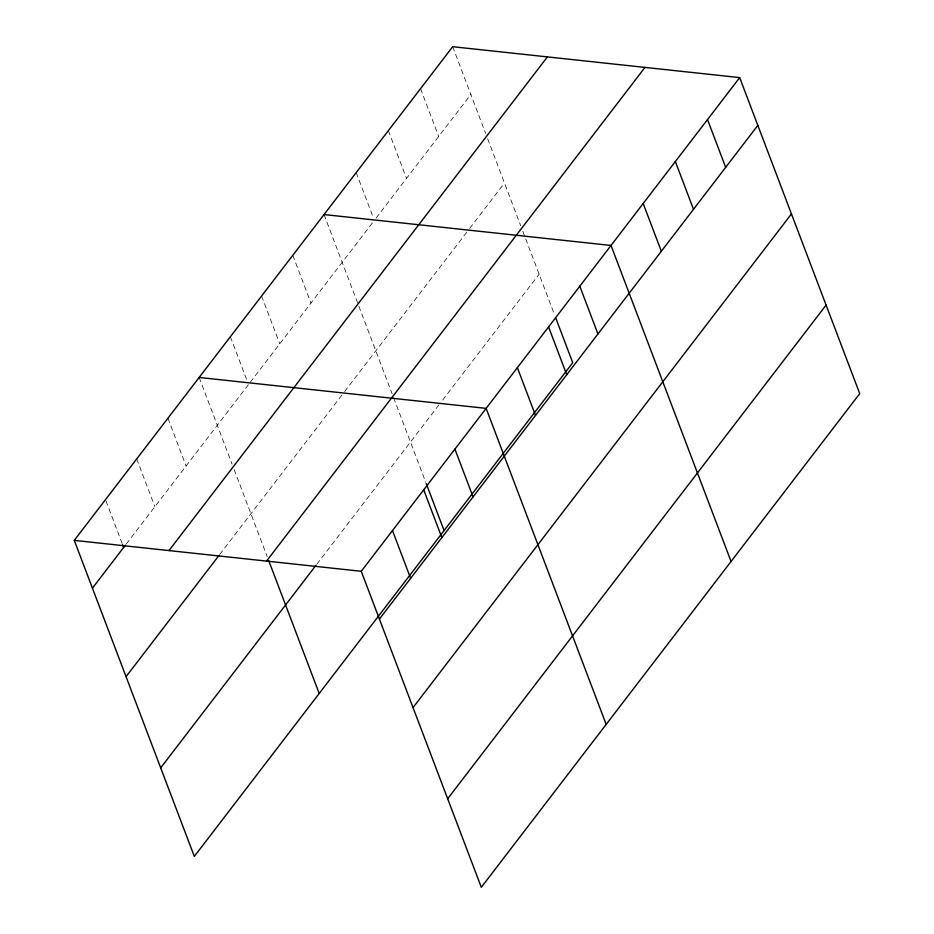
<?xml version="1.0" encoding="UTF-8"?>
<svg xmlns="http://www.w3.org/2000/svg" width="934" height="934" viewBox="0 0 934 934"><rect width="100%" height="100%" fill="white"/><g stroke="black" fill="none" stroke-linecap="round" stroke-linejoin="round"><path stroke-width="0.7" stroke-dasharray="4.67 3.5" d="M126.253 544.043L248.526 384.528M250.265 382.263L373.483 221.51M376.087 218.101L470.853 94.486M219.712 554.492L341.984 394.977M344.588 391.579L468.833 229.495M469.697 228.363L504.477 183.006M316.789 564.229L440.883 402.356M442.623 400.091L539.116 274.199M452.698 46.7L485.622 133.375M487.665 138.746L520.775 225.911M522.818 231.282L554.399 314.431M420.534 88.66L438.688 136.446M388.369 130.62L406.523 178.406M356.204 172.592L373.343 217.715M324.04 214.551L392.117 393.763M393.646 397.791L425.741 482.283M292.821 255.286L310.964 303.06M261.59 296.008L279.745 343.794M230.371 336.742L247.02 380.535M199.152 377.464L232.076 464.14M234.119 469.51L267.229 556.687M167.933 418.198L186.088 465.984M136.714 458.921L154.869 506.707M105.997 500.974L122.132 543.46"/><path stroke-width="1.4" d="M555.928 318.459L572.74 362.707L194.319 856.396L74.276 540.377L452.698 46.7L739.681 77.604L859.724 393.623L481.302 887.3L361.26 571.293L739.681 77.604M92.431 588.163L125.378 545.176M168.984 550.581L547.406 56.904M126.055 676.683L218.848 555.625M266.552 561.089L644.974 67.411M160.695 767.876L315.925 565.362M379.414 619.067L757.836 125.389M413.038 707.587L791.46 213.909M447.678 798.78L826.1 305.103M324.04 214.551L611.023 245.455L731.065 561.474M199.152 377.464L486.135 408.368L606.178 724.387M74.276 540.377L361.26 571.293M707.517 119.575L725.671 167.349M675.352 161.535L693.507 209.321M643.187 203.495L661.342 251.281M579.804 286.189L597.947 333.975M548.573 326.912L566.728 374.697M517.354 367.646L535.509 415.432M454.916 449.102L473.071 496.888M426.243 483.625L444.082 530.559M423.697 489.825L441.852 537.61M392.478 530.559L410.633 578.344M268.758 560.704L319.194 693.483M122.634 544.779L123.65 547.441"/></g></svg>
